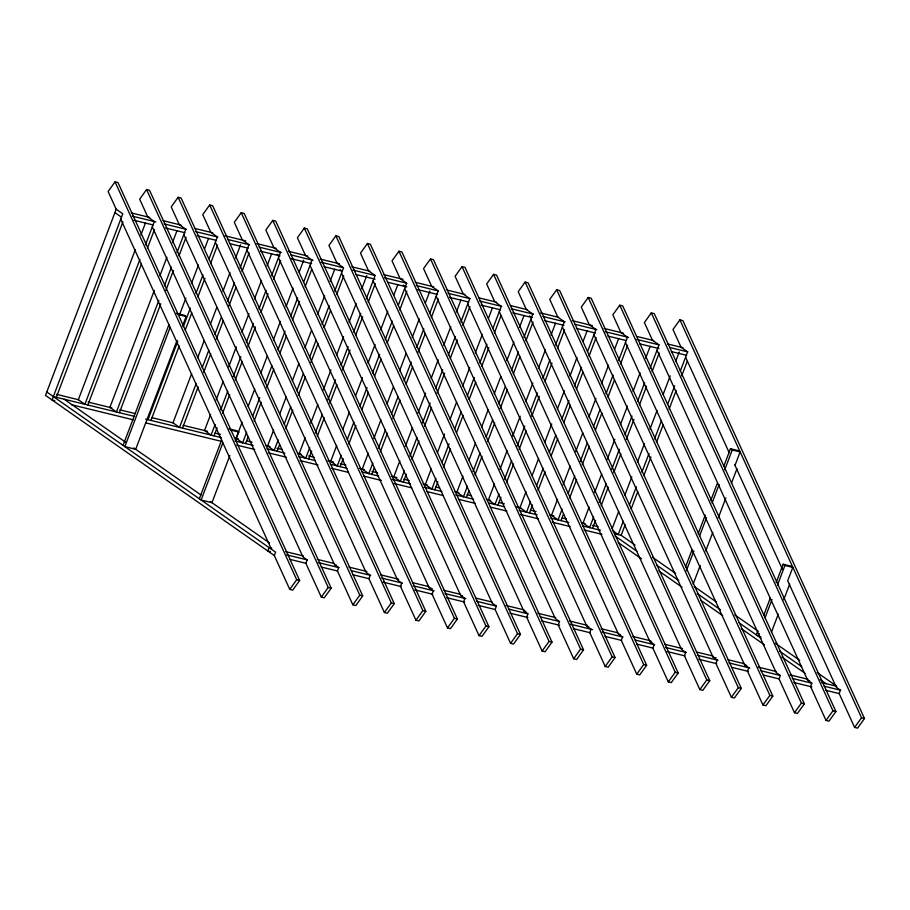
<?xml version="1.0" encoding="UTF-8"?>
<svg xmlns="http://www.w3.org/2000/svg" width="910" height="910" viewBox="0 0 910 910"><rect width="100%" height="100%" fill="white"/><g stroke="black" fill="none" stroke-linecap="round" stroke-linejoin="round"><path stroke-width="1.36" d="M116.207 209.232L45.5 395.384L274.32 555.555L289.767 589.396L292.724 590.112L299.652 580.489L117.993 182.58L115.035 181.863L108.108 191.487L116.207 209.232L122.77 213.816L52.052 399.968L54.816 400.639M56.306 397.295L122.918 221.915M135.362 249.556L78.34 399.695L84.892 404.279L139.901 259.464M140.913 234.951L145.463 222.984M145.452 244.847L154.313 221.528L147.761 216.933L139.662 199.199L146.578 189.564L149.536 190.292L331.195 588.19L324.267 597.824L321.31 597.096L305.862 563.267L307.148 559.866L302.973 556.954L152.288 226.863M87.849 405.007L141.346 264.173M147.397 248.225L154.461 229.627M154.29 290.483L109.882 407.407L116.434 411.991L158.829 300.391M159.841 275.866L166.905 257.268M172.456 242.651L177.006 230.696M164.38 285.774L171.444 267.176M176.995 252.559L185.856 229.229L179.304 224.645L171.205 206.9L178.132 197.277L181.09 197.993L362.737 595.902L355.81 605.525L352.852 604.809L337.405 570.968L338.691 567.578L334.527 564.655L183.831 234.564M119.392 412.719L160.774 303.769M165.825 290.483L173.389 270.554M178.94 255.938L186.015 237.339M123.066 445.377L168.919 324.677M170.147 327.373L124.852 446.628L135.692 449.278L177.04 340.42M179.782 314.132L185.833 298.196M191.384 283.579L198.46 264.981M204.511 249.033L208.549 238.409M182.591 325.825L186.118 316.532L184.332 315.281L176.449 313.347M147.977 419.703L177.757 341.307M183.308 326.701L190.372 308.092M195.923 293.486L202.987 274.877M209.05 258.94L217.399 236.941L210.847 232.357L202.748 214.612L209.675 204.989L212.633 205.706L394.28 603.614L387.353 613.238L384.395 612.521L368.948 578.68L370.245 575.291L366.07 572.367L215.374 242.276M150.935 420.42L179.202 346.016M185.253 330.08L191.817 312.801M197.868 296.865L204.943 278.255M210.494 263.65L217.558 245.04M191.646 373.657L172.968 422.82L179.52 427.404L196.173 383.565M197.698 357.721L204.261 340.442M210.312 324.506L216.876 307.227M222.939 291.291L230.002 272.681M235.554 258.076L240.604 244.79M202.236 367.617L208.799 350.35M214.851 334.402L221.414 317.135M227.466 301.187L234.541 282.589M240.092 267.972L248.942 244.654L242.39 240.058L234.291 222.324L241.218 212.69L244.176 213.418L425.823 611.315L418.896 620.95L415.938 620.222L400.491 586.393L401.788 582.991L397.613 580.079L246.917 249.988M182.478 428.132L198.13 386.943M203.681 372.326L210.745 353.728M216.296 339.111L223.359 320.513M228.911 305.897L235.974 287.298M242.037 271.351L249.101 252.752M210.574 414.585L204.511 430.532L211.075 435.116L215.101 424.492M216.125 399.968L223.189 381.37M228.74 366.753L236.316 346.824M241.867 332.207L248.93 313.609M254.481 298.992L261.545 280.394M267.096 265.777L271.635 253.822M220.664 409.875L227.727 391.277M233.279 376.66L240.843 356.731M246.394 342.114L253.458 323.516M259.02 308.899L266.084 290.301M271.635 275.685L280.496 252.354L273.933 247.77L265.834 230.025L272.761 220.402L275.719 221.119L457.366 619.028L450.45 628.651L447.492 627.934L432.045 594.093L433.331 590.704L429.156 587.78L278.471 257.689M214.021 435.845L217.058 427.871M222.609 413.254L229.673 394.656M235.224 380.039L242.287 361.441M247.838 346.824L255.414 326.895M260.965 312.278L268.029 293.68M273.58 279.063L280.644 260.465M199.335 498.771L221.619 440.11M222.848 442.817L201.121 500.022L211.962 502.673L229.855 455.58M242.117 422.297L236.054 438.233L242.617 442.829L246.655 432.193M248.168 406.349L254.732 389.082M260.795 373.134L267.347 355.867M273.409 339.919L280.473 321.321M286.024 306.704L293.088 288.106M299.151 272.158L303.69 260.203M235.315 441.191L238.795 432.034L237.01 430.783L229.127 428.86M252.707 416.257L259.771 397.647M265.322 383.042L271.885 365.763M277.948 349.827L285.012 331.217M290.563 316.6L297.627 298.002M303.678 282.066L312.039 260.067L305.487 255.482L297.388 237.737L304.304 228.114L307.262 228.831L488.92 626.74L481.993 636.363L479.035 635.646L463.588 601.806L464.873 598.416L460.699 595.493L310.014 265.401M245.575 443.545L248.1 436.902M254.152 420.966L261.215 402.357M266.767 387.74L273.83 369.141M279.893 353.205L286.457 335.926M292.508 319.99L299.572 301.381M305.123 286.775L311.686 269.496M273.66 429.998L267.608 445.945L274.16 450.53L278.198 439.905M279.723 414.061L286.275 396.783M292.337 380.846L298.901 363.568M304.952 347.631L311.516 330.353M317.567 314.416L324.631 295.807M330.182 281.201L334.732 269.235M284.25 423.958L290.813 406.69M296.865 390.743L303.428 373.475M309.491 357.528L316.043 340.26M322.106 324.313L329.17 305.714M334.721 291.098L343.582 267.779L337.03 263.183L328.931 245.45L335.858 235.815L338.816 236.543L520.463 634.441L513.536 644.075L510.578 643.347L495.131 609.518L496.416 606.117L492.253 603.205L341.557 273.114M277.118 451.258L279.643 444.615M285.695 428.667L292.758 410.069M298.309 395.452L305.385 376.854M310.936 362.237L318 343.639M324.051 327.691L330.614 310.424M336.666 294.476L343.741 275.878M305.203 437.71L299.151 453.658L305.703 458.242L309.741 447.618M310.754 423.093L317.817 404.495M323.38 389.878L330.944 369.949M336.495 355.332L343.559 336.734M349.11 322.117L356.185 303.519M361.736 288.902L366.775 275.616M315.292 433.001L322.356 414.391M327.907 399.786L335.483 379.857M341.034 365.24L348.098 346.642M353.649 332.025L360.713 313.427M366.264 298.81L375.125 275.48L368.573 270.896L360.474 253.151L367.401 243.527L370.359 244.244L552.006 642.153L545.079 651.776L542.121 651.059L526.674 617.219L527.971 613.829L523.796 610.906L373.1 280.815M308.661 458.959L311.686 450.996M317.237 436.379L324.313 417.781M329.864 403.164L336.927 384.566M342.478 369.949L350.043 350.02M355.594 335.403L362.669 316.805M368.22 302.188L375.284 283.59M274.32 555.555L275.605 552.165L46.785 391.983M336.745 445.422L330.694 461.359L337.246 465.954L341.284 455.318M342.808 429.474L349.372 412.207M355.423 396.26L362.487 377.661M368.038 363.045L375.102 344.446M380.664 329.829L387.728 311.231M393.78 295.284L397.818 284.659M347.347 439.382L353.899 422.103M359.962 406.167L367.026 387.558M372.577 372.941L379.641 354.343M385.192 339.726L392.255 321.128M398.318 305.191L406.668 283.192L400.116 278.608L392.017 260.863L398.944 251.228L401.901 251.956L583.549 649.865L576.621 659.488L573.664 658.772L558.217 624.931L559.514 621.541L555.339 618.618L404.643 288.527M340.203 466.671L343.229 458.697M348.792 444.08L355.855 425.482M361.907 409.546L368.47 392.267M374.522 376.33L381.085 359.052M387.148 343.115L393.7 325.837M399.763 309.9L406.827 291.291M368.3 453.123L362.237 469.071L368.789 473.655L372.827 463.031M373.851 438.506L380.915 419.908M386.966 403.972L393.529 386.693M399.592 370.757L406.144 353.478M412.207 337.542L419.271 318.932M425.323 302.996L429.873 291.029M378.378 448.414L385.453 429.816M391.505 413.868L398.068 396.601M404.12 380.653L411.183 362.055M416.735 347.438L423.81 328.84M429.861 312.892L438.222 290.904L431.659 286.309L423.56 268.575L430.487 258.94L433.444 259.668L615.092 657.566L608.176 667.201L605.218 666.473L589.771 632.643L591.056 629.242L586.882 626.319L436.186 296.228M371.746 474.383L374.272 467.74M380.334 451.792L387.398 433.194M392.949 418.577L400.013 399.979M406.076 384.031L412.628 366.764M418.179 352.147L425.254 333.549M431.306 317.601L438.37 299.003M399.843 460.835L393.78 476.783L400.343 481.367L404.381 470.732M405.394 446.218L412.457 427.62M418.009 413.003L425.584 393.075M431.135 378.458L438.199 359.86M443.75 345.243L450.814 326.644M456.365 312.028L460.904 300.072M409.932 456.126L416.996 437.517M422.547 422.911L430.111 402.982M435.662 388.365L442.738 369.767M448.289 355.15L455.353 336.552M460.904 321.935L469.765 298.605L463.213 294.021L455.102 276.276L462.03 266.653L464.987 267.369L646.646 665.278L639.719 674.902L636.761 674.185L621.314 640.344L622.599 636.955L618.425 634.031L467.74 303.94M403.301 482.084L406.326 474.121M411.877 459.504L418.941 440.906M424.492 426.289L431.556 407.691M437.107 393.075L444.683 373.146M450.234 358.529L457.298 339.93M462.849 325.314L469.913 306.715M431.385 468.548L425.334 484.484L431.886 489.079L435.924 478.444M437.437 452.6L444.512 434.002M450.063 419.385L456.615 402.106M462.678 386.17L469.742 367.572M475.293 352.955L482.357 334.357M488.42 318.409L492.458 307.785M441.976 462.507L449.039 443.898M454.59 429.281L461.154 412.014M467.217 396.066L474.281 377.468M479.832 362.851L486.896 344.253M492.947 328.317L501.308 306.317L494.756 301.733L486.657 283.988L493.584 274.354L496.541 275.082L678.189 672.99L671.261 682.614L668.304 681.886L652.857 648.057L654.142 644.655L649.979 641.743L499.283 311.652M434.843 489.796L437.869 481.822M443.42 467.205L450.484 448.607M456.547 432.671L463.099 415.392M469.162 399.456L475.725 382.177M481.777 366.241L488.841 347.631M494.392 333.014L500.955 315.747M462.928 476.248L456.877 492.196L463.429 496.78L467.467 486.156M468.991 460.312L475.543 443.034M481.606 427.097L488.17 409.818M494.221 393.882L500.784 376.603M506.836 360.656L513.9 342.058M519.462 327.441L524.001 315.486M473.018 471.539L480.082 452.941M486.145 436.993L492.697 419.726M498.76 403.778L505.323 386.511M511.374 370.563L518.438 351.965M523.989 337.348L532.851 314.03L526.298 309.434L518.199 291.7L525.127 282.066L528.084 282.794L709.732 680.691L702.804 690.326L699.847 689.598L684.4 655.757L685.685 652.368L681.522 649.444L530.826 319.353M466.386 497.508L468.912 490.865M474.963 474.918L482.027 456.32M487.589 441.703L494.653 423.104M500.204 408.488L507.268 389.889M513.32 373.942L519.883 356.674M525.946 340.727L533.01 322.129M494.471 483.961L488.42 499.897L494.972 504.493L499.01 493.857M500.022 469.344L507.097 450.746M512.649 436.129L520.213 416.2M525.764 401.583L532.828 382.985M538.39 368.368L545.454 349.77M551.005 335.153L555.544 323.198M504.561 479.251L511.625 460.642M517.176 446.036L524.751 426.108M530.303 411.491L537.366 392.892M542.917 378.276L549.981 359.666M555.532 345.061L564.393 321.73L557.841 317.146L549.742 299.401L556.67 289.778L559.627 290.495L741.275 688.404L734.347 698.027L731.39 697.31L715.942 663.47L717.239 660.08L713.065 657.157L562.369 327.065M497.929 505.209L500.955 497.247M506.506 482.63L513.581 464.032M519.132 449.415L526.196 430.805M531.747 416.2L539.312 396.271M544.874 381.654L551.938 363.056M557.489 348.439L564.553 329.841M526.025 491.673L519.963 507.609L526.515 512.205L530.553 501.569M532.077 475.725L538.64 458.447M544.692 442.51L551.756 423.912M557.307 409.295L564.382 390.697M569.933 376.08L576.997 357.482M583.048 341.534L587.087 330.91M536.616 485.622L543.179 468.354M549.231 452.406L555.794 435.139M561.845 419.191L568.909 400.593M574.46 385.976L581.535 367.378M587.587 351.442L595.948 329.443L589.384 324.859L581.285 307.114L588.213 297.479L591.17 298.207L772.817 696.105L765.902 705.739L762.944 705.011L747.497 671.182L748.782 667.781L744.607 664.869L593.911 334.778M529.472 512.922L532.509 504.948M538.06 490.331L545.124 471.733M551.176 455.796L557.739 438.518M563.79 422.581L570.354 405.303M576.417 389.355L582.969 372.088M589.032 356.14L596.095 337.542M557.568 499.374L551.505 515.322L558.069 519.906L562.107 509.281M563.119 484.757L570.183 466.159M575.734 451.542L582.798 432.944M588.861 416.996L595.925 398.398M601.476 383.781L608.54 365.183M614.591 349.247L618.629 338.611M568.159 493.334L574.722 476.066M580.273 461.45L587.337 442.851M593.388 426.904L599.952 409.637M606.014 393.689L613.078 375.091M618.629 360.474L627.49 337.155L620.927 332.56L612.828 314.826L619.755 305.191L622.713 305.919L804.372 703.817L797.444 713.451L794.487 712.723L779.04 678.883L780.325 675.493L776.15 672.57L625.466 342.478M561.026 520.634L563.54 513.991M569.603 498.043L576.667 479.445M582.218 464.828L589.282 446.23M595.345 430.282L601.897 413.015M607.96 397.067L614.523 379.8M620.574 363.852L627.638 345.254M589.111 507.086L583.06 523.023L589.612 527.618L593.65 516.982M594.662 492.469L601.726 473.871M607.277 459.254L614.853 439.325M620.404 424.708L627.468 406.11M633.019 391.493L640.083 372.895M645.634 358.278L650.184 346.323M599.201 502.377L606.265 483.767M611.816 469.162L619.391 449.233M624.942 434.616L632.006 416.007M637.557 401.401L644.621 382.791M650.172 368.186L659.033 344.856L652.481 340.272L644.382 322.527L651.31 312.903L654.267 313.62L835.915 711.529L828.987 721.152L826.03 720.436L810.582 686.595L811.868 683.205L807.705 680.282L657.009 350.191M592.569 528.335L595.595 520.372M601.146 505.755L608.21 487.146M613.761 472.54L620.825 453.931M626.376 439.325L633.952 419.396M639.503 404.779L646.566 386.181M652.117 371.564L659.181 352.966M612.146 528.687L618.709 511.409M624.76 495.472L631.836 476.874M637.387 462.257L644.451 443.648M650.002 429.042L657.065 410.433M663.117 394.496L670.192 375.898M675.743 361.281L679.269 351.977M623.248 521.316L618.197 534.602L612.737 530.78M629.299 505.368L636.363 486.77M641.914 472.153L648.989 453.555M654.54 438.938L661.604 420.34M667.656 404.393L674.719 385.795M680.27 371.178L687.619 351.84L681.067 347.256L672.968 329.511L679.895 319.888L682.853 320.604L864.5 718.513L857.573 728.136L854.615 727.42L839.168 693.579L840.453 690.189L836.29 687.266L787.685 580.796L792.803 567.408L791.017 566.157L783.135 564.234L776.173 582.548M635.066 545.067L621.155 535.319L625.193 524.695M631.244 508.747L637.808 491.48M643.87 475.532L650.934 456.934M656.485 442.317L663.049 425.05M669.1 409.102L676.164 390.504M681.715 375.887L687.266 361.27M685.571 566.873L692.135 549.617M698.186 533.692L705.239 515.106M710.79 500.5L717.342 483.244M723.905 465.988L730.457 448.721L738.34 450.655L740.126 451.906L735.007 465.408M686.356 570.786L693.92 550.868M699.46 536.263L706.524 517.676M712.075 503.082L719.128 484.495M724.678 469.89L732.243 449.984L730.457 448.721M693.158 584.049L700.211 565.508M705.75 550.925L712.792 532.373M718.331 517.801L725.884 497.929M731.413 483.346L736.952 468.775M756.301 634.873L757.791 630.948M763.752 615.251L770.213 598.245M759.077 633.508L758.087 636.124L760.794 636.784M765.048 617.81L771.998 599.497M777.47 585.107L784.92 565.485L783.135 564.234M771.396 632.268L778.312 614.068M783.749 599.77L789.675 584.163M289.767 589.396L296.694 579.761L115.035 181.863M321.31 597.096L328.237 587.473L146.578 189.564M352.852 604.809L359.78 595.174L178.132 197.277M384.395 612.521L391.323 602.886L209.675 204.989M415.938 620.222L422.866 610.599L241.218 212.69M447.492 627.934L454.42 618.299L272.761 220.402M479.035 635.646L485.963 626.012L304.304 228.114M510.578 643.347L517.506 633.724L335.858 235.815M542.121 651.059L549.048 641.425L367.401 243.527M573.664 658.772L580.591 649.137L398.944 251.228M605.218 666.473L612.134 656.849L430.487 258.94M636.761 674.185L643.688 664.55L462.03 266.653M668.304 681.886L675.231 672.262L493.584 274.354M699.847 689.598L706.774 679.975L525.127 282.066M731.39 697.31L738.317 687.676L556.67 289.778M762.944 705.011L769.86 695.388L588.213 297.479M794.487 712.723L801.414 703.1L619.755 305.191M826.03 720.436L832.957 710.801L651.31 312.903M854.615 727.42L861.542 717.785L679.895 319.888M131.37 212.929L149.729 217.422M163.072 220.675L180.988 225.054M194.763 228.421L212.815 232.835M225.088 235.838L245.757 240.888M256.791 243.584L276.083 248.293M288.481 251.331L307.785 256.04M320.183 259.077L339.476 263.786M351.886 266.812L369.801 271.191M383.576 274.558L403.073 279.325M415.278 282.305L433.638 286.798M446.981 290.051L464.896 294.43M478.671 297.798L496.724 302.211M510.373 305.544L526.913 309.582M540.688 312.96L558.603 317.328M572.39 320.695L592.342 325.575M604.092 328.442L623.384 333.162M637.159 336.529L653.698 340.567M667.485 343.935L683.035 347.734M132.416 216.17L155.838 221.904M164.107 223.917L186.163 229.309M195.809 231.663L217.865 237.055M227.511 239.41L249.556 244.801M259.202 247.156L281.258 252.548M290.904 254.902L312.96 260.294M321.23 262.308L343.275 267.699M352.921 270.054L374.977 275.446M384.623 277.8L406.668 283.192M416.314 285.547L438.37 290.938M448.016 293.293L470.072 298.685M479.718 301.039L501.763 306.431M511.409 308.786L533.465 314.177M543.111 316.532L565.167 321.924M574.813 324.278L596.858 329.67M605.127 331.684L628.56 337.417M636.829 339.43L658.874 344.822M669.908 347.518L687.823 351.897M133.884 220.243L153.176 224.952M165.575 227.989L184.878 232.698M197.277 235.736L216.569 240.445M230.355 243.812L248.271 248.191M260.669 251.228L279.973 255.938M290.995 258.633L311.664 263.684M324.074 266.721L341.989 271.089M355.764 274.467L375.068 279.177M387.467 282.202L406.759 286.923M417.781 289.619L437.084 294.328M449.483 297.365L468.775 302.075M481.185 305.112L500.477 309.821M512.876 312.858L532.179 317.567M544.578 320.604L563.87 325.314M576.28 328.351L595.572 333.06M607.971 336.086L625.887 340.465M639.673 343.832L658.965 348.553M671.375 351.578L686.527 355.287M178.235 314.598L186.118 316.532M732.243 449.984L740.126 451.906M230.912 430.111L238.795 432.034M784.92 565.485L792.803 567.408M56.431 394.349L78.487 399.729M88.133 402.095L111.85 407.885M119.836 409.83L134.987 413.538M151.526 417.576L173.582 422.968M183.228 425.323L207.469 431.249M214.931 433.069L220.436 434.423M235.599 438.12L238.352 438.802M246.621 440.815L252.138 442.169M265.925 445.536L270.054 446.548M276.947 448.232L282.453 449.574M297.615 453.282L301.119 454.135M308.649 455.978L314.155 457.32M327.941 460.688L333.651 462.087M340.34 463.713L345.857 465.067M359.632 468.434L364.216 469.549M372.042 471.46L377.548 472.813M391.334 476.18L396.851 477.522M403.733 479.206L409.25 480.56M423.036 483.927L427.302 484.973M435.435 486.952L439.575 487.965M454.727 491.673L458.867 492.685M467.137 494.699L471.266 495.711M486.429 499.419L490.558 500.432M498.828 502.445L504.345 503.799M516.743 506.825L520.884 507.837M530.53 510.191L536.047 511.545M549.822 514.912L553.962 515.913M562.232 517.938L566.361 518.95M581.524 522.659L585.028 523.512M592.546 525.343L598.063 526.697M53.349 396.578L134.657 416.439M145.68 419.135L221.483 437.664M235.269 441.031L253.185 445.411M266.96 448.778L284.875 453.157M298.662 456.524L315.201 460.562M330.353 464.271L346.892 468.309M362.055 472.017L378.594 476.055M392.381 479.422L410.296 483.801M424.071 487.168L441.987 491.548M455.774 494.915L473.689 499.294M488.852 502.991L504.003 506.699M519.166 510.408L537.082 514.776M550.868 518.154L568.784 522.522M582.571 525.889L600.486 530.268M614.261 533.635L621.155 535.319M71.344 404.688L133.372 419.84M145.771 422.866L221.574 441.396M236.737 445.092L254.652 449.472M268.427 452.839L286.343 457.218M300.129 460.585L318.045 464.964M331.82 468.332L348.359 472.37M363.522 476.078L381.438 480.457M393.848 483.483L411.764 487.862M426.915 491.571L443.454 495.609M458.617 499.317L475.156 503.355M490.319 507.063L506.859 511.101M520.634 514.468L538.549 518.848M552.336 522.215L570.251 526.594M584.038 529.961L601.954 534.341M271.806 548.241L269.053 547.57L267.756 550.971L270.475 551.631M285.592 551.619L303.508 555.987M317.283 559.366L333.822 563.404M348.985 567.101L366.901 571.48M380.687 574.847L398.603 579.226M412.378 582.593L428.917 586.643M444.08 590.34L460.619 594.389M475.782 598.086L492.31 602.124M506.096 605.503L524.012 609.871M537.799 613.238L555.714 617.617M569.489 620.984L587.405 625.363M601.191 628.73L617.731 632.78M632.894 636.477L650.809 640.856M664.584 644.223L682.5 648.603M696.286 651.969L712.826 656.008M727.989 659.716L744.528 663.754M758.303 667.121L776.219 671.5M790.005 674.867L807.921 679.247M821.696 682.614L836.859 686.322M334.527 564.655L336.495 565.144M429.156 587.78L432.113 588.508M460.699 595.493L462.678 595.97M523.796 610.906L525.764 611.395M586.882 626.319L588.861 626.808M618.425 634.031L620.404 634.52M649.979 641.743L651.947 642.221M713.065 657.157L716.022 657.885M744.607 664.869L746.575 665.346M807.705 680.282L809.672 680.76M286.627 554.861L307.307 559.912M318.329 562.596L338.998 567.658M351.408 570.684L370.7 575.393M381.722 578.089L402.402 583.139M413.424 585.835L434.093 590.886M445.126 593.582L465.795 598.632M476.817 601.328L496.109 606.049M508.519 609.074L527.811 613.795M540.21 616.821L559.514 621.541M570.536 624.226L592.592 629.618M602.238 631.972L622.906 637.023M635.305 640.06L654.609 644.769M665.631 647.465L686.299 652.515M697.333 655.211L718.001 660.262M729.024 662.958L749.703 668.008M760.726 670.704L780.018 675.425M792.428 678.451L811.72 683.16M824.119 686.197L840.658 690.235M289.471 559.263L306.01 563.301M321.173 567.01L337.712 571.048M352.875 574.756L369.414 578.794M383.19 582.161L401.105 586.54M414.892 589.908L432.807 594.287M446.594 597.654L464.51 602.033M478.285 605.4L494.824 609.438M509.987 613.147L527.902 617.526M541.678 620.893L559.604 625.261M573.38 628.639L589.919 632.678M605.082 636.374L621.621 640.424M636.772 644.121L653.312 648.17M667.098 651.537L685.014 655.917M698.8 659.284L716.716 663.663M731.867 667.36L748.407 671.409M763.57 675.106L778.732 678.814M793.895 682.523L811.811 686.891M825.586 690.258L839.373 693.636M296.694 579.761L299.652 580.489M328.237 587.473L331.195 588.19M359.78 595.174L362.737 595.902M391.323 602.886L394.28 603.614M422.866 610.599L425.823 611.315M454.42 618.299L457.366 619.028M485.963 626.012L488.92 626.74M517.506 633.724L520.463 634.441M549.048 641.425L552.006 642.153M580.591 649.137L583.549 649.865M612.134 656.849L615.092 657.566M643.688 664.55L646.646 665.278M675.231 672.262L678.189 672.99M706.774 679.975L709.732 680.691M738.317 687.676L741.275 688.404M769.86 695.388L772.817 696.105M801.414 703.1L804.372 703.817M832.957 710.801L835.915 711.529M861.542 717.785L864.5 718.513M529.381 315.895L531.565 317.419M403.198 285.058L405.382 286.582M340.113 269.644L342.296 271.169M277.015 254.22L279.199 255.755M652.47 557.238L675.664 573.482M694.216 586.472L716.25 601.897M734.802 614.887L757.996 631.119M775.4 643.302L799.754 660.341M817.146 672.524L835.698 685.514M614.955 535.922L636.989 551.346M656.702 565.144L678.735 580.569M697.288 593.559L720.481 609.802M739.034 622.781L761.078 638.206M779.631 651.196L801.664 666.62M820.217 679.611L826.018 683.672M618.299 542.565L641.493 558.797M658.885 570.979L682.079 587.212M700.643 600.202L722.677 615.626M741.229 628.617L764.423 644.849M781.815 657.031L805.009 673.264M114.922 212.621L121.474 217.206M64.189 399.228L125.648 442.249M133.77 447.936L201.03 495.017M210.312 501.512L269.451 542.917M685.594 357.175L729.263 452.827M734.575 464.464L782.372 569.159M120.746 219.151L271.43 549.242"/></g></svg>
